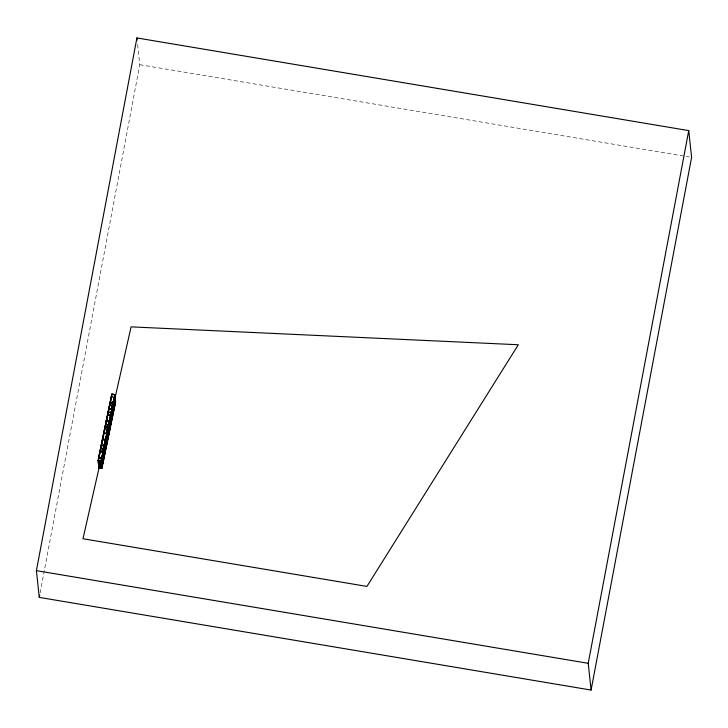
<?xml version="1.0" encoding="UTF-8"?>
<svg xmlns="http://www.w3.org/2000/svg" width="728" height="728" viewBox="0 0 728 728"><rect width="100%" height="100%" fill="white"/><g stroke="black" fill="none" stroke-linecap="round" stroke-linejoin="round"><path stroke-width="0.55" stroke-dasharray="3.64 2.73" d="M40.104 592.92L139.776 64.683L137.392 42.397M139.776 64.683L689.352 156.975"/><path stroke-width="1.09" d="M36.4 570.643L136.91 37.938L688.743 130.612L691.6 157.357L591.091 690.062L39.257 597.388L36.4 570.643L588.224 663.317L591.091 690.062M39.257 597.388L39.676 595.158M588.224 663.317L688.743 130.612M102.903 451.76L101.711 458.067L98.726 457.512L99.909 451.205L103.922 451.961M99.982 451.442L101.174 445.136L106.097 446.009L106.088 445.472L104.095 445.099M101.21 445.518L102.43 439.066L105.414 439.621L104.195 446.073L106.152 446.482M103.549 439.958L107.453 440.795L107.444 440.258L102.502 439.303L103.685 432.996L106.679 433.542L105.46 440.003L102.43 439.066M103.731 433.378L104.95 426.917L108.963 427.673M108.008 427.709L104.978 426.772L106.206 420.848L111.138 421.721L111.129 421.184L109.136 420.811M106.252 421.23L107.471 414.778L110.456 415.333L109.236 421.785L107.243 421.421M107.544 415.006L108.727 408.699L111.712 409.254L110.492 415.715M112.977 403.185L111.757 409.646L108.763 409.091L109.983 402.63L113.996 403.385M110.055 402.866L111.248 396.56L114.278 397.497M98.098 460.596L111.921 393.948L114.906 394.503L101.128 461.534L98.098 460.596L101.128 461.534M98.144 460.979L111.921 393.948M115.042 395.75L101.219 462.389L98.235 461.834L99.418 455.528M99.654 454.39L100.682 449.458M101.529 445.363L100.719 449.84M102.994 438.301L101.975 443.771M103.431 436.172L104.459 431.24M104.695 430.102L106.57 421.075M107.034 419.455L107.416 416.971M108.263 412.876L109.537 407.343M109.974 405.214L110.756 400.882M111.439 398.152L111.812 395.795M101.31 463.245L115.088 396.223L101.31 463.245L98.326 462.699L98.69 460.333M98.326 462.699L98.735 460.724M115.406 399.181L101.583 465.82L98.599 465.265L98.972 462.908M101.765 467.54L115.552 400.509L101.765 467.54L98.781 466.985L99.154 464.628M98.781 466.985L99.19 465.01M103.048 462.089L101.865 468.395L98.872 467.84L99.445 464.5M98.872 467.84L99.281 465.865M104.159 445.691L102.939 452.152M106.716 433.934L107.935 427.473M109.191 421.403L107.981 427.864M111.02 403.203L113.013 403.576L114.232 397.115M101.083 461.143L114.906 394.503M101.365 463.718L115.179 397.079L101.401 464.109L98.371 463.163L101.401 464.109M101.456 464.582L115.279 397.934L101.492 464.964L98.462 464.027L101.492 464.964M101.638 466.293L98.653 465.738L101.674 466.684L115.461 399.654L113.468 399.281M101.674 466.684L115.461 399.654M101.865 468.395L115.643 401.374L114.451 407.68M98.235 461.834L103.121 462.326L104.341 455.865M104.377 456.256L105.569 449.95M104.868 443.352L106.861 443.725L105.596 449.795M106.17 437.665L108.153 438.038L109.373 431.577M109.418 431.968L110.601 425.662M111.939 419.819L113.122 413.513M99.508 465.902L82.974 538.738L366.93 586.422L518.318 344.754L131.086 326.863L114.551 400.072M111.957 394.339L114.951 394.894M113.504 399.672L115.497 400.036M112.74 401.419L114.687 401.401M112.795 401.892L114.824 402.648L112.831 402.275M110.019 402.484L113.004 403.03M111.056 403.048L113.049 403.421M112.057 403.485L114.05 403.858L114.059 404.395L112.067 404.031M111.102 403.521L114.014 404.013M112.094 403.876L114.087 404.24M111.284 405.241L113.277 405.605L113.286 406.142L111.302 405.778M111.257 405.387L113.25 405.76M111.329 405.623L113.322 405.996M111.384 406.097L113.368 406.47L113.377 407.007L111.393 406.634M111.348 406.251L113.341 406.615M111.42 406.479L113.413 406.852M108.754 408.554L111.748 409.109M108.8 408.936L111.784 409.491M108.144 412.166L111.129 412.721M107.498 414.623L110.483 415.178M112.522 416.352L110.529 415.988L110.583 416.571M109.81 418.209L111.803 418.573L111.812 419.11L109.819 418.746M111.848 418.964L109.946 419.028M109.082 420.338L111.075 420.711M109.109 420.966L111.093 421.339M106.243 420.693L111.166 421.567M107.28 421.266L109.264 421.639M108.372 422.559L110.401 423.314L108.408 422.95M108.381 423.105L110.328 423.086M108.463 423.423L110.492 424.178L108.499 423.805M108.427 423.569L110.465 424.324L108.472 423.96M108.563 424.815L110.51 424.797M107.644 424.697L109.637 425.07M107.608 424.852L109.6 425.216L109.591 424.679M107.689 425.17L109.682 425.543L109.691 426.08L107.708 425.707M107.662 425.325L109.655 425.689M107.735 425.552L109.728 425.925M107.88 426.89L109.864 427.254L109.883 427.791M106.925 426.917L109.837 427.409M104.978 426.772L108.891 427.436M106.934 427.454L108.927 427.827L108.918 427.291M106.989 427.928L108.982 428.301M107.062 428.164L109.054 428.528M107.025 428.319L109.018 428.683L109.009 428.146L104.95 426.917M106.288 429.911L108.281 430.284M106.261 430.066L108.254 430.43L108.245 429.893M106.315 430.539L108.299 430.903M103.722 432.841L106.707 433.397M102.457 438.911L105.451 439.466M105.487 440.276L107.48 440.64M104.723 442.023L106.716 442.397M104.787 443.034L106.779 443.398L106.77 442.861M106.825 443.871L104.832 443.079M104.905 443.734L106.898 444.107L108.09 437.801M104.877 443.889L106.87 444.262M104.004 444.244L105.997 444.617L106.006 445.154L104.013 444.781M103.977 444.399L105.97 444.762M104.049 444.626L106.042 444.999M104.068 445.254L106.061 445.627M101.201 444.981L106.133 445.855M104.186 445.964L106.179 446.328L106.188 446.865M103.285 446.382L105.232 446.364M103.249 446.528L105.196 446.51M103.331 446.846L105.36 447.602L103.376 447.238M103.303 447.001L105.333 447.756L103.34 447.392M103.467 448.093L105.414 448.075M103.431 448.248L105.387 448.23M102.566 448.603L104.559 448.967L104.568 449.504L102.575 449.14M102.53 448.748L104.523 449.121M102.603 448.985L104.595 449.358M102.748 450.314L104.741 450.687L104.75 451.224M102.712 450.468L104.705 450.841M101.893 451.205L103.877 451.578L103.895 452.115L101.902 451.742M99.945 451.06L103.849 451.724M102.02 452.452L104.013 452.816M101.993 452.607L103.986 452.971L103.977 452.434M98.68 457.129L101.674 457.685M101.092 461.57L103.121 462.326M103.085 462.471L101.219 462.389M98.28 462.307L101.274 462.862M100.364 463.7L102.311 463.691M100.409 464.173L102.448 464.928L100.455 464.564M98.562 464.883L101.583 465.82M98.744 466.603L101.729 467.149M98.835 467.458L101.82 468.013M136.91 37.938L137.155 40.167M113.677 400.427L113.686 400.964M113.768 401.283L113.777 401.82M113.859 402.138L113.877 402.684M113.959 403.003L113.968 403.539M114.141 404.713L114.15 405.25M114.232 405.578L114.241 406.115M114.323 406.433L114.332 406.97M114.414 407.289L113.159 413.358M113.095 403.894L113.104 404.431M113.186 404.75L113.195 405.287M113.459 407.325L113.477 407.862M113.559 408.181L113.568 408.717M113.65 409.036L113.659 409.573M113.741 409.9L113.75 410.437M110.692 399.872L110.702 400.409M110.783 400.728L110.793 401.264M111.839 409.964L111.848 410.501M111.93 410.82L111.939 411.356M112.021 411.675L112.03 412.221M112.112 412.539L112.121 413.076M112.203 413.395L112.212 413.932M112.294 414.25L112.303 414.787M112.385 415.115L112.394 415.652M112.476 415.97L112.485 416.507M111.175 413.113L111.166 412.567L108.172 412.021L108.181 412.558M111.257 413.431L111.266 413.968M111.348 414.287L111.357 414.824M111.439 415.142L111.448 415.679M111.53 416.007L111.539 416.543M111.621 416.862L111.63 417.399M111.712 417.717L111.721 418.254M111.894 419.437L110.638 425.507M110.665 416.889L110.683 417.435M110.765 417.754L110.774 418.291M110.856 418.609L110.865 419.146M110.947 419.464L110.956 420.001M111.038 420.329L111.047 420.866M111.22 422.04L111.229 422.577M109.318 422.104L109.327 422.649M109.409 422.968L109.418 423.505M109.5 423.823L109.509 424.36M109.773 426.399L109.782 426.936M109.964 428.11L109.974 428.646M108.645 424.715L108.654 425.252M108.736 425.571L108.745 426.108M108.827 426.426L108.836 426.972M109.1 429.001L109.109 429.538M109.191 429.866L109.2 430.403M109.282 430.721L109.291 431.258M108.062 428.182L108.072 428.719M108.153 429.038L108.163 429.575M108.335 430.758L108.345 431.295M108.427 431.613L108.436 432.15M108.517 432.468L108.527 433.005M108.608 433.324L108.618 433.861M108.7 434.188L108.709 434.725M106.916 418.09L106.925 418.627M106.334 421.558L106.343 422.094M105.651 424.16L105.669 424.697M105.751 425.016L105.76 425.552M105.842 425.88L105.851 426.417M106.798 434.252L106.807 434.789M106.889 435.107L106.898 435.644M106.98 435.972L106.989 436.509M107.071 436.827L107.089 437.364M107.171 437.683L107.18 438.22M107.262 438.538L107.271 439.075M107.353 439.403L107.362 439.94M106.124 436.855L106.133 437.401M106.215 437.719L106.224 438.256M106.306 438.575L106.315 439.111M106.397 439.43L106.406 439.967M106.488 440.294L106.497 440.831M106.579 441.15L106.588 441.687M106.67 442.005L106.688 442.542M105.542 440.322L105.551 440.859M105.633 441.177L105.642 441.723M105.724 442.042L105.733 442.579M105.815 442.897L105.824 443.434M105.906 443.752L105.915 444.289M104.395 430.23L104.404 430.767M104.277 446.391L104.295 446.937M104.377 447.256L104.386 447.793M104.468 448.111L104.477 448.648M104.65 449.831L104.659 450.368M104.832 451.542L104.841 452.079M104.923 452.397L104.932 452.934M103.603 449.003L103.613 449.54M103.695 449.859L103.704 450.395M103.785 450.723L103.795 451.26M104.068 453.289L104.077 453.826M104.159 454.154L104.168 454.691M104.25 455.009L104.259 455.546M103.021 452.47L103.03 453.007M103.112 453.326L103.121 453.863M103.203 454.181L103.212 454.718M103.294 455.046L103.303 455.582M103.385 455.901L103.394 456.438M103.476 456.756L103.485 457.293M103.567 457.612L103.585 458.149M103.667 458.476L103.676 459.013M101.875 442.378L101.884 442.915M101.292 445.845L101.301 446.382M101.383 446.701L101.392 447.238M100.619 448.448L100.628 448.985M100.801 450.168L100.81 450.705M101.802 458.922L98.817 458.376"/></g></svg>
